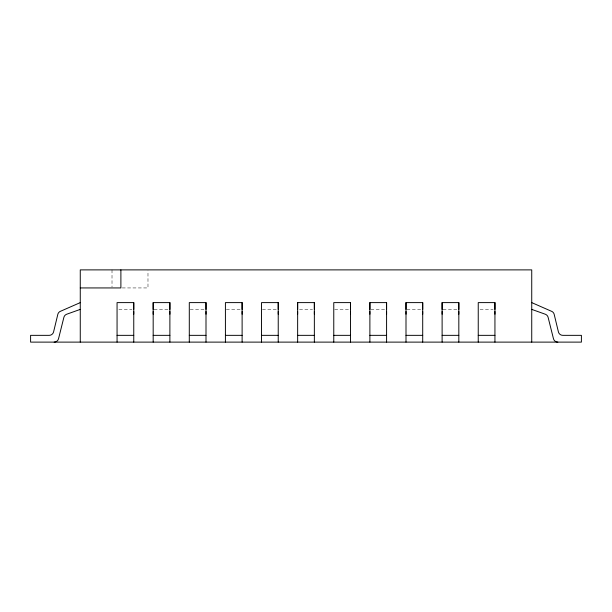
<?xml version="1.0" encoding="UTF-8"?>
<svg xmlns="http://www.w3.org/2000/svg" width="612" height="612" viewBox="0 0 612 612"><rect width="100%" height="100%" fill="white"/><g stroke="black" fill="none" stroke-linecap="round" stroke-linejoin="round"><path stroke-width="0.46" stroke-dasharray="3.06 2.29" d="M122.232 287.938L147.982 287.938L147.982 270.833M118.912 309.389L131.909 309.389M154.102 309.389L168.95 309.389M190.225 309.389L205.074 309.389M226.341 309.389L241.189 309.389M262.456 309.389L277.305 309.389M299.505 309.389L312.495 309.389M334.695 309.389L349.544 309.389M370.811 309.389L385.659 309.389M406.926 309.389L421.775 309.389M443.05 309.389L457.898 309.389M480.091 309.389L493.088 309.389M112.011 269.884L112.011 286.99"/><path stroke-width="0.92" d="M133.76 314.216L133.76 302.611L117.06 302.611L117.06 342.116M153.176 314.216L153.176 302.611L169.884 302.611L169.884 309.389M169.884 314.216L169.884 302.611M205.999 314.216L205.999 302.611L189.292 302.611L189.292 342.116M242.115 314.216L242.115 302.611L225.415 302.611L225.415 342.116M278.231 314.216L278.231 302.611L261.531 302.611L261.531 342.116M297.646 314.216L297.646 302.611L314.354 302.611L314.354 309.389M314.354 314.216L314.354 302.611M350.469 314.216L350.469 302.611L333.769 302.611L333.769 342.116M369.885 314.216L369.885 302.611L386.585 302.611L386.585 309.389M386.585 314.216L386.585 302.611M406.001 314.216L406.001 302.611L422.708 302.611L422.708 309.389M422.708 314.216L422.708 302.611M442.116 314.216L442.116 302.611L458.824 302.611L458.824 309.389M458.824 314.216L458.824 302.611M494.94 314.216L494.94 302.611L478.24 302.611L478.24 342.116M80.264 302.611L60.03 311.485A4.514 4.514 0 0 0 57.849 314.247L53.565 332.002A4.514 4.514 0 0 1 49.197 335.345L30.6 335.345L30.6 342.116L581.4 342.116L581.4 335.345L562.803 335.345A4.514 4.514 0 0 1 558.435 332.002L554.151 314.247A4.514 4.514 0 0 0 551.97 311.485L531.736 302.611M80.264 309.389L66.739 314.216A4.514 4.514 0 0 0 63.877 317.376L58.545 338.696A4.514 4.514 0 0 1 54.162 342.116M80.264 287.938L120.893 287.938L120.893 269.884M117.06 335.345L133.76 335.345M153.176 335.345L169.884 335.345M189.292 335.345L205.999 335.345M225.415 335.345L242.115 335.345M261.531 335.345L278.231 335.345M297.646 335.345L314.354 335.345M333.769 335.345L350.469 335.345M369.885 335.345L386.585 335.345M406.001 335.345L422.708 335.345M442.116 335.345L458.824 335.345M478.24 335.345L494.94 335.345M531.736 309.389L545.261 314.216A4.514 4.514 0 0 1 548.123 317.376L553.455 338.696A4.514 4.514 0 0 0 557.838 342.116M531.736 342.116L531.736 269.884L80.264 269.884L80.264 342.116M494.94 302.611L494.94 309.389M494.94 311.485L494.94 342.116M458.824 311.485L458.824 342.116M442.116 302.611L442.116 309.389M442.116 311.485L442.116 342.116M422.708 311.485L422.708 342.116M406.001 302.611L406.001 309.389M406.001 311.485L406.001 342.116M386.585 311.485L386.585 342.116M369.885 302.611L369.885 309.389M369.885 311.485L369.885 342.116M350.469 302.611L350.469 309.389M350.469 311.485L350.469 342.116M314.354 311.485L314.354 342.116M297.646 302.611L297.646 309.389M297.646 311.485L297.646 342.116M278.231 302.611L278.231 309.389M278.231 311.485L278.231 342.116M242.115 302.611L242.115 309.389M242.115 311.485L242.115 342.116M205.999 302.611L205.999 309.389M205.999 311.485L205.999 342.116M169.884 311.485L169.884 342.116M153.176 302.611L153.176 309.389M153.176 311.485L153.176 342.116M133.76 302.611L133.76 309.389M133.76 311.485L133.76 342.116"/></g></svg>
